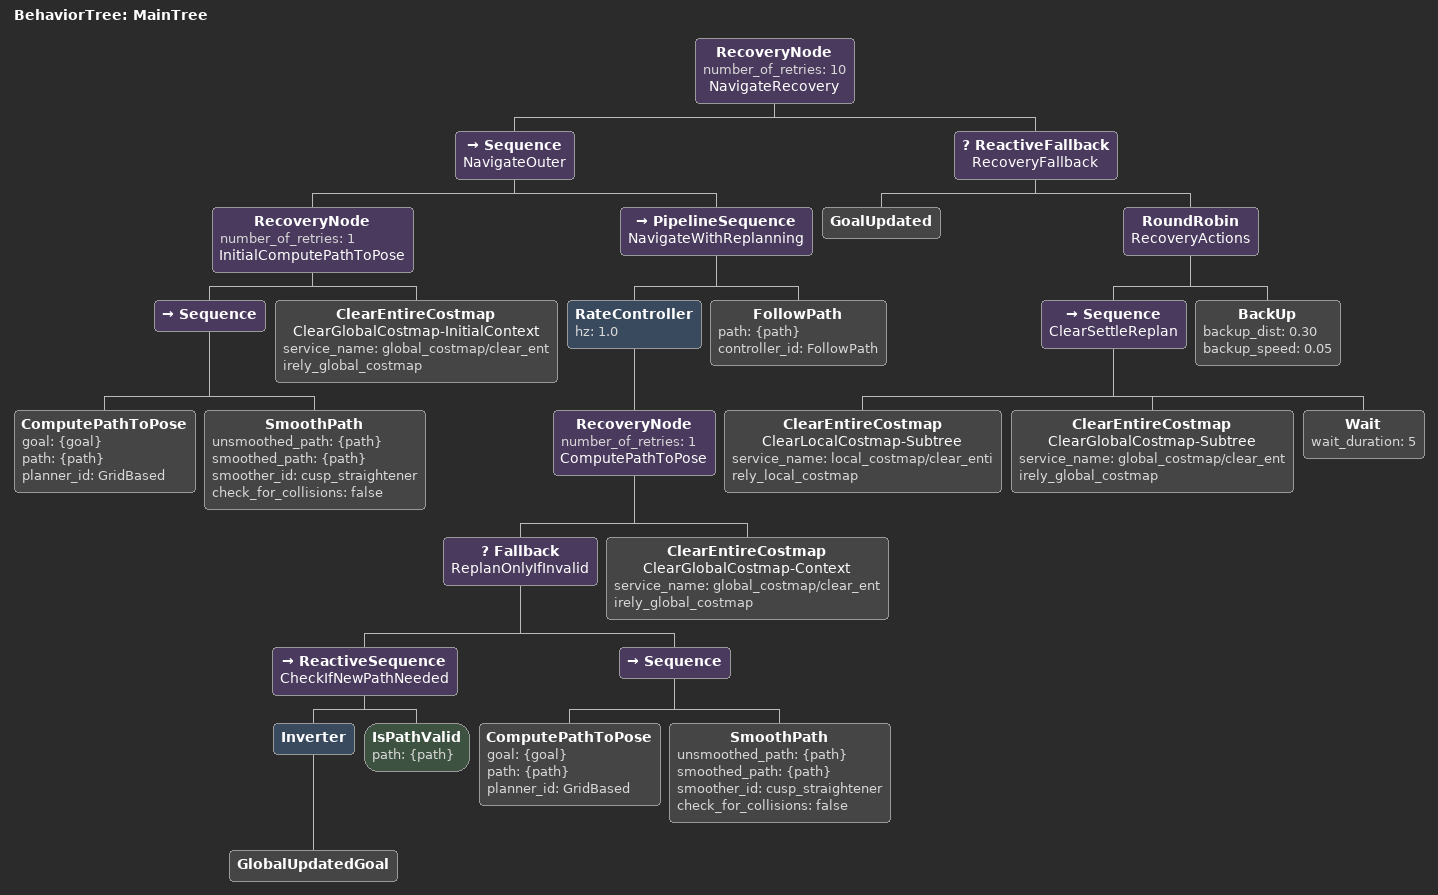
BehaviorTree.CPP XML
<root main_tree_to_execute="MainTree">
  <BehaviorTree ID="MainTree">
    <RecoveryNode number_of_retries="10" name="NavigateRecovery">
      <Sequence name="NavigateOuter">
        <RecoveryNode number_of_retries="1" name="InitialComputePathToPose">
          <Sequence>
            <ComputePathToPose goal="{goal}" path="{path}" planner_id="GridBased"/>
            <SmoothPath unsmoothed_path="{path}" smoothed_path="{path}" smoother_id="cusp_straightener" check_for_collisions="false"/>
          </Sequence>
          <ClearEntireCostmap name="ClearGlobalCostmap-InitialContext" service_name="global_costmap/clear_entirely_global_costmap"/>
        </RecoveryNode>
        <PipelineSequence name="NavigateWithReplanning">
          <RateController hz="1.0">
            <RecoveryNode number_of_retries="1" name="ComputePathToPose">
              <Fallback name="ReplanOnlyIfInvalid">
                <ReactiveSequence name="CheckIfNewPathNeeded">
                  <Inverter>
                    <GlobalUpdatedGoal/>
                  </Inverter>
                  <IsPathValid path="{path}"/>
                </ReactiveSequence>
                <Sequence>
                  <ComputePathToPose goal="{goal}" path="{path}" planner_id="GridBased"/>
                  <SmoothPath unsmoothed_path="{path}" smoothed_path="{path}" smoother_id="cusp_straightener" check_for_collisions="false"/>
                </Sequence>
              </Fallback>
              <ClearEntireCostmap name="ClearGlobalCostmap-Context" service_name="global_costmap/clear_entirely_global_costmap"/>
            </RecoveryNode>
          </RateController>
          <FollowPath path="{path}" controller_id="FollowPath"/>
        </PipelineSequence>
      </Sequence>
      <ReactiveFallback name="RecoveryFallback">
        <GoalUpdated/>
        <RoundRobin name="RecoveryActions">
          <Sequence name="ClearSettleReplan">
            <ClearEntireCostmap name="ClearLocalCostmap-Subtree" service_name="local_costmap/clear_entirely_local_costmap"/>
            <ClearEntireCostmap name="ClearGlobalCostmap-Subtree" service_name="global_costmap/clear_entirely_global_costmap"/>
            <Wait wait_duration="5"/>
          </Sequence>
          <BackUp backup_dist="0.30" backup_speed="0.05"/>
        </RoundRobin>
      </ReactiveFallback>
    </RecoveryNode>
  </BehaviorTree>
</root>
